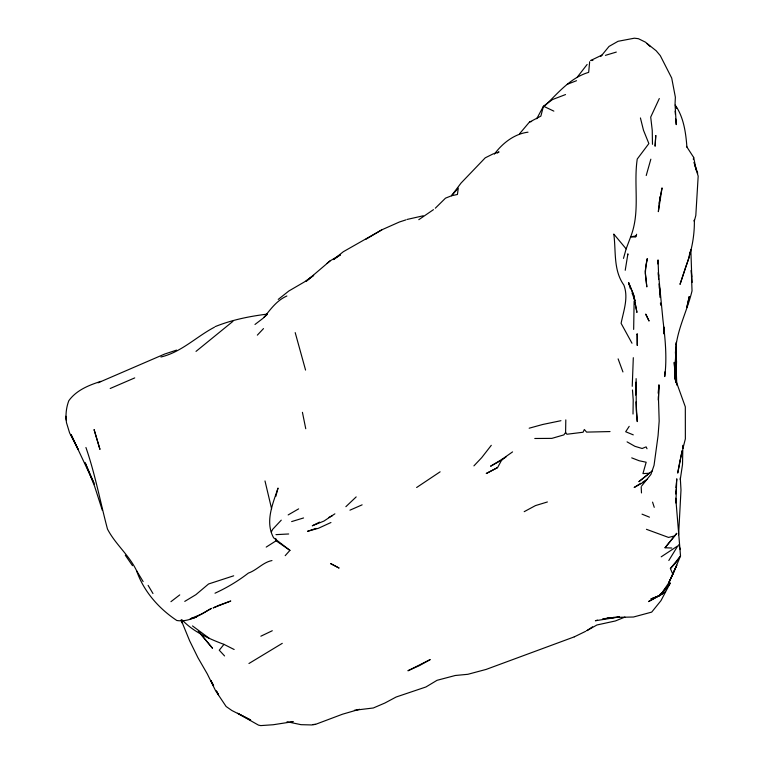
<?xml version="1.0" encoding="UTF-8"?>
<svg xmlns="http://www.w3.org/2000/svg" width="764" height="764" viewBox="0 0 764 764"><rect width="100%" height="100%" fill="white"/><g stroke="black" fill="none" stroke-linecap="round" stroke-linejoin="round"><path stroke-width="1.15" d="M676.541 481.454L676.78 478.799L675.882 502.979L675.748 499.475M633.012 414.04L633.213 399.897L632.477 389.974M534.781 438.488L551.866 438.374L563.87 434.897L565.599 432.481L565.809 419.885M633.308 357.695L632.239 386.326M636.125 378.629L636.269 410.153L637.262 421.594L636.02 401.893M664.852 371.896L664.728 376.566C667.115 357.877 665.253 339.12 663.009 320.536L658.472 273.741L658.663 276.358L658.043 259.913L657.823 263.943M675.615 355.241L676.331 342.348L675.376 362.499L675.892 348.193L675.615 355.241L675.395 351.832M658.157 393.202L658.95 384.798L658.415 400.212L658.893 385.639M633.662 329.418L634.12 301.092M635.925 382.181L635.6 395.074M675.768 493.745L675.93 491.519M675.768 493.821L676.083 489.533M678.604 534.79L680.991 490.039L680.294 477.825M589.655 61.76L588.672 72.36C570.278 77.747 557.882 93.256 544.589 106.053M659.523 201.123L658.339 211.647L662.063 187.896L660.497 195.307M680.256 479.591L682.51 464.531L682.873 445.307M675.796 487.9L676.417 482.533M645.847 265.967L645.313 273.627L646.831 286.92L645.198 271.163L647.261 258.604L645.981 264.927M94.364 484.109L71.062 434.582L78.138 449.433L69.62 432.959L66.516 422.798C65.351 415.482 66.201 407.527 68.827 400.689C76.467 390.146 88.891 385.19 100.867 381.37M659.179 203.377L660.268 196.367L659.676 200.168M623.481 258.413L626.146 248.873L630.663 236.83L635.629 237.002L636.622 234.242M689.911 251.939L689.023 257.592L680.017 284.37L685.929 266.273C691.563 251.557 694.696 235.723 694.352 219.927L694.275 221.273L695.813 215.486L698.181 176.102L694.963 165.941M625.229 270.284L627.903 253.839L627.712 254.995M693.33 159.332L693.655 157.403L686.511 146.392M676.178 344.64C678.852 326.085 687.686 309.105 692.031 290.864L691.277 270.284L692.146 282.403M680.208 459.441L677.706 473.088L682.252 450.512L680.418 458.295M275.794 496.447L278.029 488.053C272.815 503.848 264.812 521.659 273.598 537.78L289.938 550.366L285.192 555.667M650.842 159.179L646.22 175.529M641.684 485.942L650.918 474.434L654.051 465.314L658.071 435.633L659.179 421.031L658.415 396.459M668.892 582.808L676.799 565.15L668.643 582.97L672.807 574.289M659.313 98.527L650.708 117.093L652.246 130.377L652.475 144.32M271.325 532.011L272.652 529.347L281.267 520.15M670.229 583.123L659.771 595.471L651.071 598.928L659.771 595.471L665.52 592.062L648.512 601.593L659.771 595.471L670.229 583.123L660.965 600.666L651.702 612.107L633.471 617.016L614.046 617.417L607.237 618.238M536.729 118.745L543.462 106.196L552.515 99.54L565.532 94.564M512.558 451.896L502.11 459.259L497.584 467.568L486.238 473.518L497.345 467.73M668.815 560.509L677.821 545.849L661.194 556.832M629.211 426.341L625.678 431.746L633.28 434.869M663.152 591.135L668.395 583.39M587.134 64.462L577.278 77.145M665.033 547.759L676.713 533.367L665.033 547.759L671.747 548.027M491.29 445.317L481.673 457.684L473.919 465.878M669.656 584.126L664.68 590.457L659.972 594.487M600.771 56.526L609.042 46.413L618.057 41.294L634.349 38.2L638.408 38.687L645.379 42.125L656.19 50.787L660.297 55.657L671.709 78.071L675.366 97.2L675.042 104.276L676.255 124.627L675.787 119.003M234.156 649.505L223.957 644.367L219.258 650.212L224.568 655.942M670.381 568.588L676.006 562.571L680.523 555.982L672.855 574.232L670.381 568.588L680.523 555.982L675.758 498.233M494.432 154.08C502.454 143.231 514.325 133.881 528.01 132.182M519.51 133.824L529.328 122.202L540.864 116.118L543.462 106.196L553.843 111.124M263.742 317.681C270.542 309.41 276.616 300.481 286.863 296.002M257.344 335.138L263.494 328.606M435.299 208.219L445.517 198.143L451.476 195.775L457.426 194.476L458.285 188.164L451.476 195.775L461.055 183.054L485.226 157.833L492.914 154.003L499.045 151.912L497.297 153.039M345.872 506.685L356.177 496.906M263.876 317.413L267.362 314.367M232.924 321.348L196.014 351.392M333.562 259.588L340.543 254.737L330.172 260.83L305.906 281.505L313.67 275.355L304.416 281.926L288.887 290.969L278.23 299.402M326.916 263.494L330.172 260.83M652.532 470.605L638.847 481.692L649.495 473.231L642.944 473.594L646.172 462.23L639.124 460.74L631.723 457.865M333.572 259.483L343.332 251.709L381.924 229.773L399.448 221.98L405.961 219.87M254.985 324.471L263.188 318.177M170.945 601.679L179.741 594.908M506.36 456.633L501.824 460.023L490.574 466.212L502.11 459.259M319.543 522.127L312.285 525.794L323.917 521.086L334.88 513.828M418.796 219.688L433.465 209.651M440.121 471.818L416.628 487.508M592.587 626.814L586.733 630.73L596.932 624.981L615.402 620.96L624.914 617.083M282.269 643.345L248.949 663.505M266.216 547.091L276.1 540.788L275.775 538.439M640.872 483.249L634.149 487.489L645.36 481.186M642.801 482.036L647.605 479.009M184.754 601.392L195.87 594.688L208.562 583.982L233.679 575.808M365.813 239.304L381.924 229.773M288.171 514.926L298.638 508.872M214.436 327.212C196.291 336.714 181.479 352.156 160.927 356.998M524.199 511.67L535.469 505.596L547.396 501.967M328.587 517.562L332.493 515.595M215.009 593.208C226.832 587.774 238.053 581.089 248.338 573.105C257 570.116 262.931 562.314 271.984 560.556M585.721 631.284L574.308 636.842M602.147 54.989L590.715 60.49L592.921 60.451M260.849 636.202L272.29 630.739M330.946 522.509L318.416 528.287L307.51 531.324L316.105 528.373M110.197 388.494L134.731 377.903M349.95 510.171L362.126 504.842M98.04 382.812L164.69 354.038L176.541 350.122M567.299 84.288L576.534 80.707M215.2 326.61C231.884 319.858 249.532 316.315 267.324 314.09M574.241 636.88L486.105 669.426L467.864 674.297L455.296 675.491L437.046 680.304L425.93 686.979L396.163 697.007L384.875 703.033L373.309 707.989L354.381 710.281M287.044 721.741L301.035 724.673L311.702 724.95L315.57 724.339L342.539 714.197L359.548 709.269M291.647 521.583L303.566 517.954M605.441 55.342L616.319 52.076M597.458 620.139L595.395 620.74L619.461 616.93M529.165 428.212L542.717 424.478L560.938 420.697M674.774 535.889L668.529 537.426L646.439 529.309M407.078 219.449L423.208 215.792M191.965 618.066L196.415 617.197L190.207 618.869L201.792 613.969L211.456 608.373C200.817 614.313 189.73 622.545 176.847 620.511C158.855 608.583 143.689 591.422 136.603 570.765C129.25 555.237 115.326 544.283 107.485 529.07L107.466 529.003C100.246 501.91 95.194 474.091 85.921 447.484M529.633 121.848L531.629 121.514M636.355 235.904L630.663 236.83C640.557 211.609 633.356 184.983 637.243 159.036L648.865 143.575L643.489 130.262L640.423 117.942M614.046 617.417L605.336 618.573L619.509 616.92M602.701 618.783L604.973 618.515M312.858 724.539L315.57 724.339M275.976 534.638L288.687 533.979M610.035 431.564L586.59 432.109L584.336 429.492L583.075 432.243L566.888 434.248L565.599 432.481M291.132 721.608L293.223 721.655L273.149 724.749L260.791 725.599L258.499 725.131L238.788 713.987M223.957 644.367C208.925 638.78 193.273 631.752 182.138 619.938M642.027 514.153L649.467 517.161M237.575 713.213L250.678 720.051L231.884 710.52L226.115 706.49L215.61 690.771L207.311 673.943L197.924 657.661L189.644 640.824L181.154 620.081M627.082 441.869L634.903 446.31L642.123 448.497L646.134 446.883L647.012 448.745M209.011 638.131L192.49 625.926M276.1 540.788L289.938 550.366M646.85 43.51L650.317 46.652M198.268 631.131L212.516 648.254L198.554 631.436M626.146 248.873L613.788 234.061C616.156 251.299 613.11 269.978 623.882 285.087C628.686 297.673 623.577 310.795 621.103 323.334L631.99 343.237M675.605 106.568L676.904 108.402M675.214 105.107C683.732 117.15 685.833 132.726 686.912 147.127M125.286 555.218L132.506 565.666M136.603 570.765L143.126 581.566M148.111 585.348L152.972 593.523M210.816 680.552L213.567 685.661M216.871 691.792L218.533 694.858L216.317 690.732M210.778 680.428L213.548 685.575M93.829 482.695L85.196 462.783L94.574 486.219L102.376 510.428M629.651 286.328L628.591 282.651L633.404 294.302L634.894 300.376M628.591 282.651L633.404 294.302L636.909 312.256L633.404 294.302M181.249 620.215L182.548 623.395L181.211 620.139M632.019 292.965L634.913 300.462M618.114 358.87L622.946 371.953M693.932 162.445L697.733 173.247M678.68 544.703L680.313 549.593M652.571 502.12L654.242 507.315M629.918 287.245L630.367 288.677M295.2 332.607L305.562 370.082M264.993 480.948L271.602 508.805M305.753 428.738L302.429 412.321M693.655 157.403L696.281 170.143M675.204 379.966L674.631 377.158L685.318 406.84L685.365 438.88L682.959 448.353L682.892 446.195M663.524 329.131L664.288 333.715L663.696 326.868L663.859 333.878M675.147 376.662L674.211 362.356L675.882 382.277M674.727 369.967L676.121 382.831M65.819 416.237L66.229 420.104M675.787 351.459L676.541 361.687L676.044 375.983L675.634 353.121M660.43 302.974L660.659 305.199M675.577 353.149L676.799 385.094M675.128 111.133L675.414 114.505M658.979 283.883L659.313 288.372M659.724 293.978L659.972 297.349M658.196 272.595L658.654 279.385M659.704 287.818L660.096 293.892L659.915 290.931M641.197 486.792L641.483 492.942M691.764 276.94L690.847 249.542M655.76 135.534L655.101 146.22L655.779 135.486M648.321 250.964L648.321 250.964M689.243 296.575L686.817 307.51L689.243 296.575M430.046 659.676L419.341 665.635L407.928 670.763L430.046 659.676M219.029 605.308L213.08 607.934L230.776 601.01L219.029 605.308M338.939 567.977L330.573 563.565L338.939 567.977M646.592 315.847L645.666 314.09L649.066 321.042L646.592 315.847M99.912 449.222L94.115 429.74L99.912 449.222M637.214 334.431L637.157 333.763L637.271 345.481L637.214 334.431"/></g></svg>
